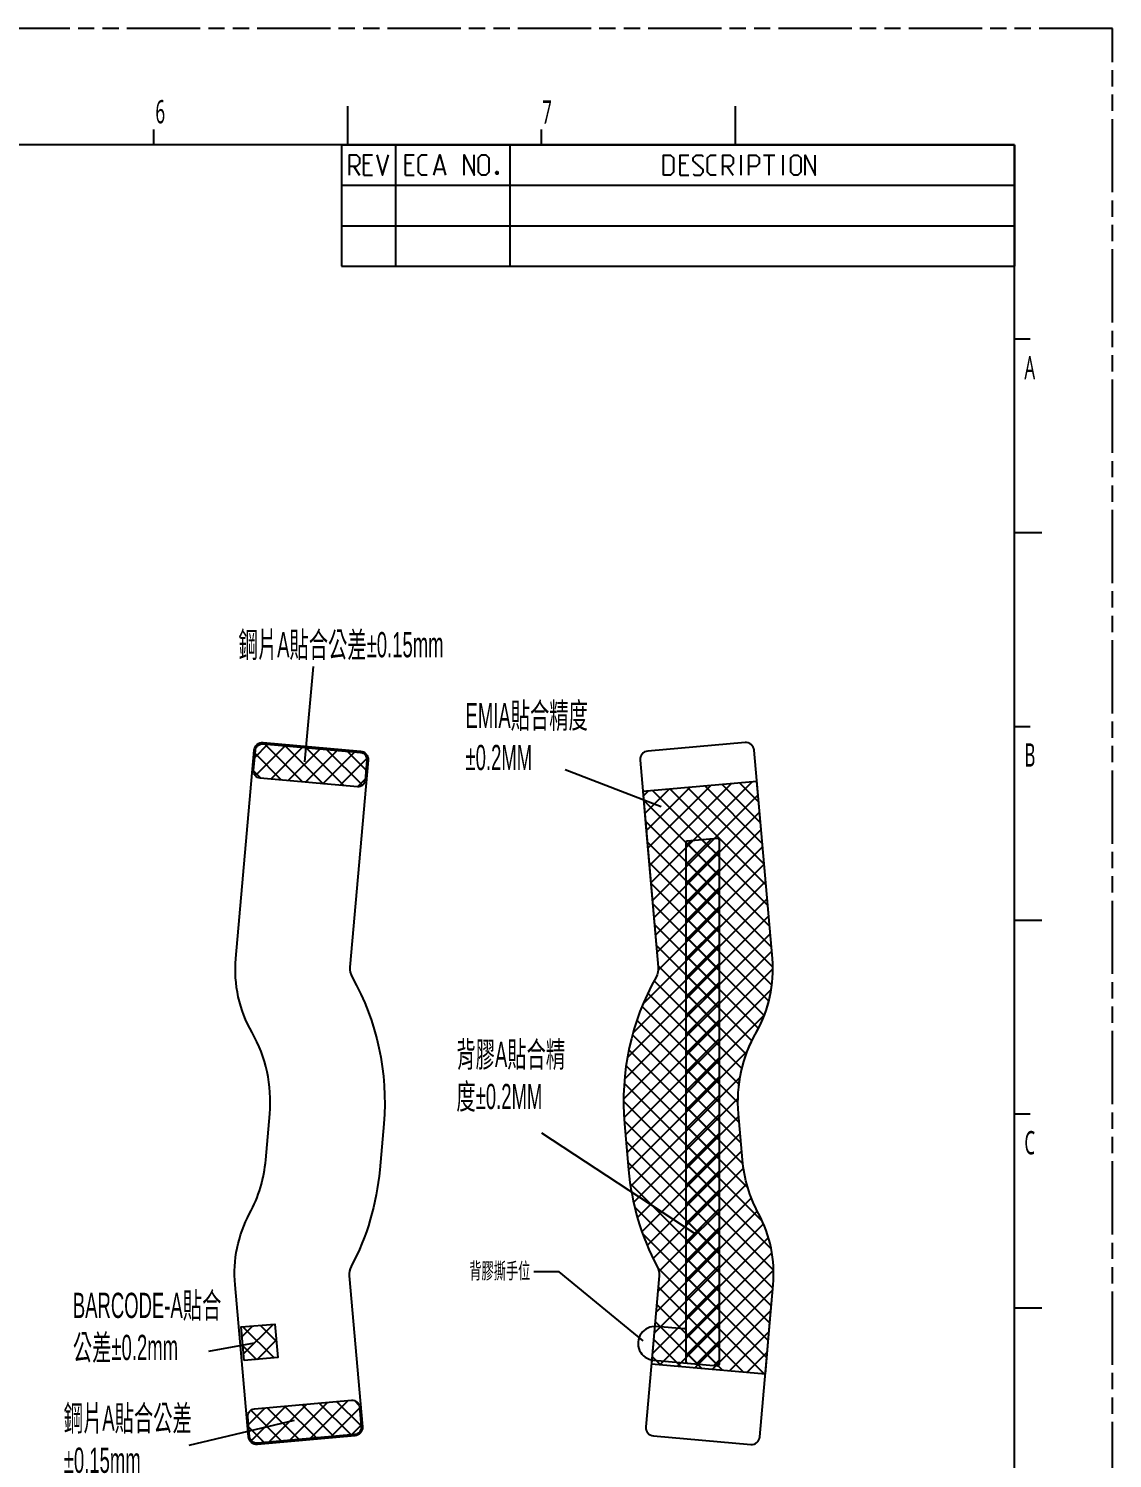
# Model space of a CAD drawing. Header units: millimetres. Extents: x -28 to 350, y 32 to 299.
# Drawn here: x 221.3 to 350.1, y 129.3 to 299.3 of the extents above; entities that cross this region are included whole.
import ezdxf

# ---------------------------------------------------------------- set-up
doc = ezdxf.new("R2010")
doc.units = ezdxf.units.MM
doc.header["$LTSCALE"] = 19.36
doc.linetypes.add('PHANTOM', pattern=[0.8, 0.45, -0.05, 0.1, -0.05, 0.1, -0.05])
doc.layers.get('0').update_dxf_attribs({"linetype": 'CONTINUOUS'})
doc.layers.add('0PAPERF', color=2, linetype='PHANTOM', plot=False)
for name, color, linetype in [('aa_layer1', 2, 'CONTINUOUS'), ('ada-b', 3, 'CONTINUOUS'), ('barcode', 6, 'CONTINUOUS'), ('btr2_panel', 7, 'CONTINUOUS'), ('susa-t', 2, 'CONTINUOUS'), ('ttr1_panel', 255, 'CONTINUOUS'), ('鵬鼎', 5, 'CONTINUOUS')]:
    doc.layers.add(name, color=color, linetype=linetype)
doc.layers.add('DIM', color=100, linetype='CONTINUOUS', lineweight=15)
doc.styles.get("Standard").update_dxf_attribs({"font": 'simplex.shx', "width": 0.56})
doc.dimstyles.get("Standard").update_dxf_attribs({"dimtxt": 2, "dimasz": 2, "dimexe": 2, "dimexo": 0.35, "dimtad": 1, "dimzin": 0, "dimdsep": 46, "dimtxsty": 'Standard', "dimcen": 0.09, "dimazin": 0, "dimtol": 1, "dimtp": 0.01, "dimtm": 0.01, "dimtfac": 1, "dimtofl": 0, "dimtmove": 0, "dimatfit": 3, "dimfxl": 1, "dimtolj": 1, "dimtzin": 0, "dimarcsym": 0})
pattern_1 = [(45, (-345.3919, 27.6861), (-1.122532, 1.122532), []), (135, (-345.3919, 27.6861), (-1.122532, -1.122532), [])]

msp = doc.modelspace()

# ---------------------------------------------------------------- hatches: boundary and pattern name
h = msp.add_hatch()
h.set_pattern_fill('ANSI37', color=1, scale=0.5, style=0)
h.set_pattern_definition([(45, (-354.6952, 28.214), (-1.122532, 1.122532), []), (135, (-354.6952, 28.214), (-1.122532, -1.122532), [])])
h.paths.add_polyline_path([(296.134, 187.701, -0.151039), (295.885, 186.547, 0.151026), (292.123, 169.111), (292.602, 163.632, 0.100411), (296.006, 152.116, -0.144723), (296.231, 151.004), (295.645, 144.302), (295.318, 140.564), (295.318, 140.564), (308.866, 139.379), (309.402, 145.508), (309.793, 149.967, 0.145888), (308.057, 158.419, -0.101578), (306.15, 164.817), (305.671, 170.296, -0.152963), (307.801, 179.989, 0.151499), (309.696, 188.731), (308.158, 206.305), (308.01, 207.999), (307.855, 209.77), (294.307, 208.584)])
h = msp.add_hatch()
h.set_pattern_fill('ANSI37', color=6, scale=0.5, style=0)
h.set_pattern_definition([(45, (-204.407, 3.6743), (-1.122532, 1.122532), []), (135, (-204.407, 3.6743), (-1.122532, -1.122532), [])])
h.paths.add_polyline_path([(299.405, 140.853), (299.405, 144.897, 0.0070937), (299.405, 144.903), (299.405, 202.515, -0.388891), (299.587, 202.714), (303.188, 203.029, -0.440004), (303.405, 202.83), (303.405, 140.538, -0.44002), (303.187, 140.339), (299.584, 140.654, -0.383659)])
at = {"layer": 'barcode', "linetype": 'Continuous'}
h = msp.add_hatch(dxfattribs=at)
h.set_pattern_fill('ANSI37', color=256, scale=0.5, style=0)
h.set_pattern_definition(pattern_1)
h.paths.add_polyline_path([(246.578, 144.945), (246.927, 140.96), (250.912, 141.309), (250.563, 145.293)])
at = {"layer": 'susa-t', "linetype": 'Continuous'}
h = msp.add_hatch(dxfattribs=at)
h.set_pattern_fill('ANSI37', color=256, scale=0.5, style=0)
h.set_pattern_definition(pattern_1)
h.paths.add_polyline_path([(248.042, 211.103, 0.414219), (248.815, 210.182), (260.371, 209.171, 0.414044), (261.292, 209.944), (261.501, 212.335, 0.414216), (260.728, 213.256), (249.172, 214.267, 0.414215), (248.252, 213.494)])
h = msp.add_hatch(dxfattribs=at)
h.set_pattern_fill('ANSI37', color=256, scale=0.5, style=0)
h.set_pattern_definition(pattern_1)
h.paths.add_polyline_path([(247.359, 134.291), (247.569, 131.9, 0.414217), (248.49, 131.128), (260.046, 132.143, 0.414115), (260.818, 133.064), (260.608, 135.455, 0.414215), (259.687, 136.227), (248.131, 135.212, 0.41404)])

# ---------------------------------------------------------------- linework, layer by layer
for p, q in [((259.238, 285.465), (259.238, 290.073)), ((305.318, 285.465), (305.318, 290.073)), ((236.198, 285.465), (236.198, 287.309)), ((282.278, 285.465), (282.278, 287.309)), ((338.495, 285.465), (-17.242, 285.465)), ((338.495, 39.398), (338.495, 285.465)), ((338.495, 262.425), (340.339, 262.425)), ((338.495, 239.385), (341.721, 239.385)), ((338.495, 216.345), (340.339, 216.345)), ((338.495, 193.305), (341.721, 193.305)), ((338.495, 170.265), (340.339, 170.265)), ((338.495, 147.225), (341.721, 147.225))]:
    msp.add_line(p, q)
at = {"color": 2}
for p, q in [((258.495, 285.465), (338.495, 285.465)), ((258.495, 285.465), (258.495, 271.065)), ((258.495, 285.465), (258.495, 271.065)), ((264.895, 285.465), (264.895, 271.065)), ((264.895, 285.465), (264.895, 271.065)), ((278.495, 285.465), (278.495, 271.065)), ((278.495, 285.465), (278.495, 271.065)), ((306, 281.867), (306, 284.267)), ((308.629, 284.267), (310, 284.267)), ((309.315, 281.867), (309.315, 284.267)), ((310.972, 281.867), (310.972, 284.267)), ((338.495, 285.465), (338.495, 271.065)), ((259.941, 282.904), (260.626, 281.875)), ((261.826, 283.247), (261.141, 283.247)), ((266.79, 283.259), (266.104, 283.259)), ((269.704, 282.574), (270.618, 282.574)), ((299.429, 283.238), (298.743, 283.238)), ((304.343, 282.895), (305.029, 281.867)), ((258.495, 280.665), (338.495, 280.665)), ((261.141, 281.875), (262.169, 281.875)), ((266.104, 281.888), (267.132, 281.888)), ((298.743, 281.867), (299.772, 281.867)), ((258.495, 275.865), (338.495, 275.865)), ((258.495, 275.865), (338.495, 275.865)), ((258.495, 271.065), (338.495, 271.065)), ((258.495, 271.065), (338.495, 271.065))]:
    msp.add_line(p, q, dxfattribs=at)
at = {"color": 7}
msp.add_line((258.495, 280.665), (338.495, 280.665), dxfattribs=at)
at = {"color": 1}
msp.add_line((296.49, 206.79), (285.09, 211.19), dxfattribs=at)
at = {"color": 2}
for points in [[(259.426, 281.875), (259.426, 284.275), (260.283, 284.275), (260.626, 283.932), (260.626, 283.247), (260.283, 282.904), (259.426, 282.904)], [(261.141, 281.875), (261.141, 284.275), (262.169, 284.275)], [(262.683, 284.275), (263.369, 281.875), (264.055, 284.275)], [(266.104, 281.888), (266.104, 284.288), (267.132, 284.288)], [(268.675, 281.888), (267.99, 281.888), (267.647, 282.231), (267.647, 283.945), (267.99, 284.288), (268.675, 284.288)], [(269.475, 281.888), (270.161, 284.288), (270.847, 281.888)], [(273.075, 281.888), (273.075, 284.288), (274.275, 281.888), (274.275, 284.288)], [(274.79, 282.231), (274.79, 283.945), (275.132, 284.288), (275.647, 284.288), (275.99, 283.945), (275.99, 282.231), (275.647, 281.888), (275.132, 281.888), (274.79, 282.231)], [(296.743, 281.867), (296.743, 284.267), (297.6, 284.267), (297.943, 283.924), (297.943, 282.21), (297.6, 281.867), (296.743, 281.867)], [(298.743, 281.867), (298.743, 284.267), (299.772, 284.267)], [(300.286, 282.038), (300.458, 281.867), (301.143, 281.867), (301.486, 282.21), (301.486, 282.552), (300.286, 283.581), (300.286, 283.924), (300.629, 284.267), (301.315, 284.267), (301.486, 284.095)], [(303.029, 281.867), (302.343, 281.867), (302, 282.21), (302, 283.924), (302.343, 284.267), (303.029, 284.267)], [(303.829, 281.867), (303.829, 284.267), (304.686, 284.267), (305.029, 283.924), (305.029, 283.238), (304.686, 282.895), (303.829, 282.895)], [(306.915, 281.867), (306.915, 284.267), (307.772, 284.267), (308.115, 283.924), (308.115, 283.238), (307.772, 282.895), (306.915, 282.895)], [(311.886, 282.21), (311.886, 283.924), (312.229, 284.267), (312.743, 284.267), (313.086, 283.924), (313.086, 282.21), (312.743, 281.867), (312.229, 281.867), (311.886, 282.21)], [(313.6, 281.867), (313.6, 284.267), (314.8, 281.867), (314.8, 284.267)], [(277.018, 282.288), (277.075, 282.174), (277.075, 282.117), (277.018, 282.002), (276.904, 282.002), (276.847, 282.117), (276.847, 282.174), (276.904, 282.288), (277.018, 282.288)]]:
    msp.add_lwpolyline(points, dxfattribs=at)
at = {"layer": '0PAPERF'}
for p, q in [((350.11, 299.295), (-27.842, 299.295)), ((350.11, 32.025), (350.11, 299.295))]:
    msp.add_line(p, q, dxfattribs=at)
at = {"layer": 'aa_layer1', "color": 1}
for points in [[(308.158, 206.305), (307.855, 209.77), (294.307, 208.584), (294.597, 205.265)], [(295.645, 144.302), (295.318, 140.564), (308.866, 139.379), (309.403, 145.508)]]:
    msp.add_lwpolyline(points, dxfattribs=at)
for points in [[(308.057, 158.419, -0.101578), (306.15, 164.817), (305.671, 170.296, -0.152963), (307.801, 179.989, 0.151499), (309.696, 188.731), (308.158, 206.305)], [(294.597, 205.265), (296.134, 187.701, -0.150983), (295.885, 186.546)], [(295.884, 186.545, 0.151011), (292.122, 169.11), (292.602, 163.631, 0.10043), (296.007, 152.113)], [(309.402, 145.508), (309.793, 149.967, 0.145888), (308.058, 158.418)], [(296.006, 152.116, -0.144723), (296.231, 151.004), (295.645, 144.302)]]:
    msp.add_lwpolyline(points, format="xyb", dxfattribs=at)
at = {"layer": 'ada-b', "color": 6, "linetype": 'Continuous'}
msp.add_line((300.414, 156.08), (282.312, 167.985), dxfattribs=at)
for points in [[(303.405, 140.538), (303.405, 202.83, 0.440004), (303.188, 203.029), (299.587, 202.714, 0.388891), (299.405, 202.515), (299.405, 144.903, -0.440016), (299.187, 144.704), (295.905, 144.991, 1), (295.556, 141.006), (303.187, 140.339, 0.44002)], [(303.405, 140.538), (303.405, 202.83, 0.440004), (303.188, 203.029), (299.587, 202.714, 0.388891), (299.405, 202.515), (299.405, 140.853, 0.388895), (299.587, 140.654), (303.188, 140.339, 0.440063)]]:
    msp.add_lwpolyline(points, format="xyb", close=True, dxfattribs=at)
at = {"layer": 'barcode', "linetype": 'Continuous'}
msp.add_line((248.107, 143.009), (242.687, 142.023), dxfattribs=at)
msp.add_lwpolyline([(246.927, 140.96), (246.578, 144.945), (250.563, 145.293), (250.912, 141.309)], close=True, dxfattribs=at)
at = {"layer": 'btr2_panel', "linetype": 'Continuous'}
msp.add_lwpolyline([(309.793, 149.967, 0.145892), (308.058, 158.419, -0.101585), (306.15, 164.817), (305.671, 170.296, -0.152268), (307.779, 179.95, 0.152268), (309.696, 188.732), (307.528, 213.507, 0.414215), (306.445, 214.416), (294.889, 213.405, 0.414215), (293.98, 212.322), (296.134, 187.701, -0.151039), (295.885, 186.547, 0.151026), (292.123, 169.111), (292.602, 163.632, 0.100411), (296.006, 152.116, -0.144694), (296.232, 151.005), (294.663, 133.077, 0.414156), (295.572, 131.993), (307.128, 130.982, 0.414232), (308.212, 131.891)], format="xyb", close=True, dxfattribs=at)
at = {"layer": 'susa-t', "linetype": 'Continuous'}
for p, q in [((254.122, 212.117), (255.151, 223.467)), ((252.86, 133.804), (240.325, 130.839))]:
    msp.add_line(p, q, dxfattribs=at)
for points in [[(248.042, 211.103), (248.252, 213.494, -0.414215), (249.172, 214.267), (260.728, 213.256, -0.414216), (261.501, 212.335), (261.292, 209.944, -0.414044), (260.371, 209.171), (248.815, 210.182, -0.414219)], [(260.608, 135.455), (260.818, 133.064, -0.414115), (260.046, 132.143), (248.49, 131.128, -0.414217), (247.569, 131.9), (247.359, 134.291, -0.41404), (248.131, 135.212), (259.687, 136.227, -0.414215)]]:
    msp.add_lwpolyline(points, format="xyb", close=True, dxfattribs=at)
at = {"layer": 'ttr1_panel', "linetype": 'Continuous'}
msp.add_lwpolyline([(245.838, 149.967, -0.145892), (247.573, 158.419, 0.101585), (249.48, 164.817), (249.96, 170.296, 0.152268), (247.852, 179.95, -0.152268), (245.935, 188.732), (248.102, 213.507, -0.414215), (249.185, 214.416), (260.741, 213.405, -0.414215), (261.65, 212.322), (259.496, 187.701, 0.151039), (259.745, 186.547, -0.151026), (263.508, 169.111), (263.028, 163.632, -0.100411), (259.624, 152.116, 0.144694), (259.399, 151.005), (260.967, 133.077, -0.414156), (260.058, 131.993), (248.502, 130.982, -0.414232), (247.419, 131.891)], format="xyb", close=True, dxfattribs=at)

# ---------------------------------------------------------------- texts
at = {"color": 1, "insert": (273.227, 219.139), "char_height": 3, "width": 16.35356, "attachment_point": 1}
msp.add_mtext('{\\fPMingLiU|b0|i0|c136|p0;EMIA貼合精度%%P0.2MM}', dxfattribs=at)
at = {"layer": 'ada-b', "color": 6, "linetype": 'Continuous', "attachment_point": 1}
for s, insert, char_height, width in [('{\\fPMingLiU|b0|i0|c136|p0;背膠A貼合精度%%P0.2MM}', (272.143, 178.842), 3, 13.47276), ('{\\fSimSun|b0|i0|c134|p2;背膠撕手位}', (273.688, 152.569), 1.89583, 13.82285)]:
    msp.add_mtext(s, dxfattribs=dict(at, insert=insert, char_height=char_height, width=width))
at = {"layer": 'barcode', "linetype": 'Continuous', "insert": (226.558, 149.01), "char_height": 3, "width": 19.20309, "attachment_point": 1}
msp.add_mtext('{\\fPMingLiU|b0|i0|c136|p0;\\C6;BARCODE-A貼合公差%%P0.2mm}', dxfattribs=at)
at = {"layer": 'DIM', "char_height": 2.7648, "width": 1.68329, "attachment_point": 1}
for s, insert in [('{\\fMicrosoft JhengHei|b0|i0|c136|p0;\\C0;6}', (236.375, 290.795)), ('{\\fMicrosoft JhengHei|b0|i0|c136|p0;\\C0;7}', (282.33, 290.775))]:
    msp.add_mtext(s, dxfattribs=dict(at, insert=insert))
at = {"layer": 'susa-t', "linetype": 'Continuous', "char_height": 3, "attachment_point": 1}
for insert, width in [((246.258, 227.555), 26.35744), ((225.478, 135.602), 15.50855)]:
    msp.add_mtext('{\\fPMingLiU|b0|i0|c136|p0;\\C2;鋼片A貼合公差%%P0.15mm}', dxfattribs=dict(at, insert=insert, width=width))
at = {"layer": '鵬鼎', "char_height": 2.7648, "width": 5.21508, "attachment_point": 1}
for s, insert in [('{\\fMicrosoft JhengHei|b0|i0|c136|p0;\\C0;A}', (339.648, 260.36)), ('{\\fMicrosoft JhengHei|b0|i0|c136|p0;\\C0;B}', (339.648, 214.325)), ('{\\fMicrosoft JhengHei|b0|i0|c136|p0;\\C0;C}', (339.648, 168.231))]:
    msp.add_mtext(s, dxfattribs=dict(at, insert=insert))

# ---------------------------------------------------------------- leaders
at = {"layer": 'ada-b', "color": 6, "linetype": 'Continuous'}
msp.add_leader([(294.351, 143.288), (284.343, 151.478), (281.343, 151.478)], dimstyle='Standard', override={"dimtxt": 0.18, "dimasz": 0.18, "dimexe": 0.18, "dimexo": 0.0625, "dimgap": 0.09, "dimtad": 0, "dimtih": 1, "dimtoh": 1, "dimdec": 4, "dimadec": 0, "dimtol": 0, "dimtp": 0, "dimtm": 0, "dimtdec": 4}, dxfattribs=at)

doc.saveas('drawing.dxf')
